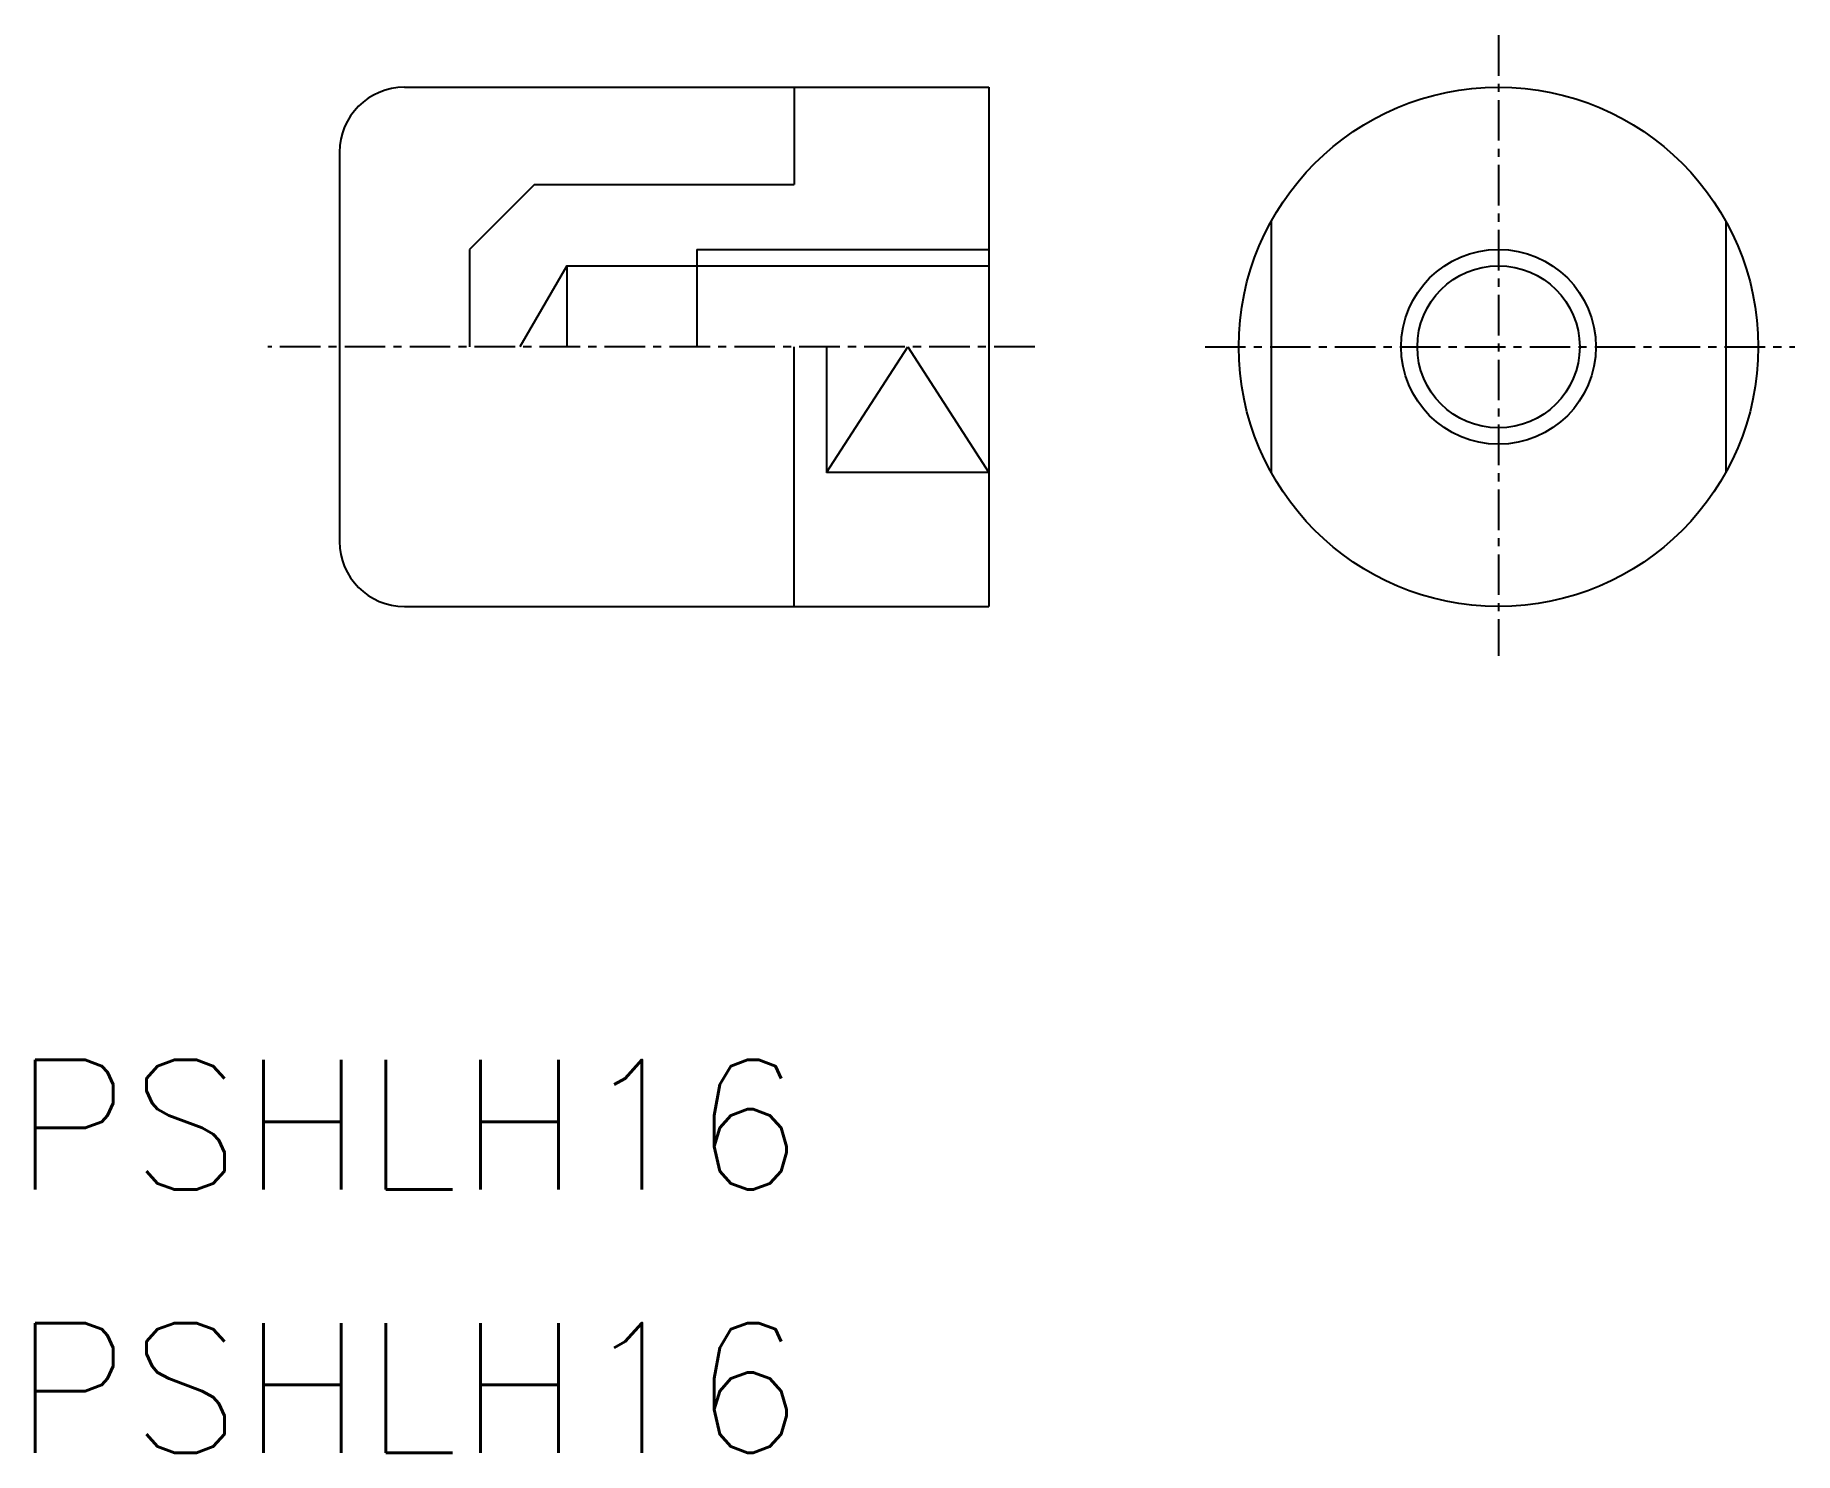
# Model space of a CAD drawing. Extents: x -46.3 to 7.9, y -28.2 to 15.5.
import ezdxf

# ---------------------------------------------------------------- set-up
doc = ezdxf.new("R2010")
doc.units = 0
doc.linetypes.add('CENTER', pattern=[2, 1.25, -0.25, 0.25, -0.25])
doc.layers.get('0').update_dxf_attribs({"linetype": 'CONTINUOUS'})
doc.layers.add('CENTER', color=1, linetype='CENTER')
doc.styles.get("Standard").update_dxf_attribs({"font": 'txt.shx', "bigfont": 'bigfont.shx'})

msp = doc.modelspace()

# ---------------------------------------------------------------- linework, layer by layer
at = {"linetype": 'CONTINUOUS'}
for p, q in [((-34.929, 13.877), (-16.929, 13.877)), ((-22.929, 13.877), (-22.929, 10.877)), ((-16.929, 13.877), (-16.929, -2.123)), ((-36.929, 11.877), (-36.929, -0.123)), ((-30.929, 10.877), (-32.929, 8.877)), ((-30.929, 10.877), (-22.929, 10.877)), ((-8.233, 9.75), (-8.233, 2.004)), ((5.767, 9.75), (5.767, 2.004)), ((-32.929, 8.877), (-32.929, 5.877)), ((-25.929, 8.877), (-25.929, 5.877)), ((-29.929, 8.377), (-31.373, 5.877)), ((-29.929, 8.377), (-29.929, 5.877)), ((-29.929, 8.377), (-16.929, 8.377)), ((-22.929, -2.123), (-22.929, 5.877)), ((-21.929, 5.877), (-21.929, 2.004)), ((-16.929, 2.004), (-21.929, 2.004)), ((-34.929, -2.123), (-16.929, -2.123))]:
    msp.add_line(p, q, dxfattribs=at)
at = {"color": 3, "linetype": 'CONTINUOUS'}
for p, q in [((-25.929, 8.877), (-16.929, 8.877)), ((-21.929, 2.004), (-19.429, 5.877)), ((-19.429, 5.877), (-16.929, 2.004))]:
    msp.add_line(p, q, dxfattribs=at)
at = {"linetype": 'CONTINUOUS'}
for radius in [8, 2.5]:
    msp.add_circle((-1.233, 5.877), radius, dxfattribs=at)
at = {"color": 3, "linetype": 'CONTINUOUS'}
msp.add_circle((-1.233, 5.877), 3, dxfattribs=at)
at = {"linetype": 'CONTINUOUS'}
for centre, start, end in [((-34.929, 11.877), 90, 180), ((-34.929, -0.123), 180, 270)]:
    msp.add_arc(centre, 2, start, end, dxfattribs=at)
at = {"layer": 'CENTER', "color": 1, "linetype": 'CENTER'}
for p, q in [((-1.233, 15.481), (-1.233, -3.648)), ((-15.519, 5.877), (-39.142, 5.877)), ((-10.271, 5.877), (7.893, 5.877))]:
    msp.add_line(p, q, dxfattribs=at)

# ---------------------------------------------------------------- texts
for p in [(-46.989, -20.096), (-46.989, -28.206)]:
    msp.add_text('PSHLH16', height=4).set_placement(p)

doc.saveas('drawing.dxf')
